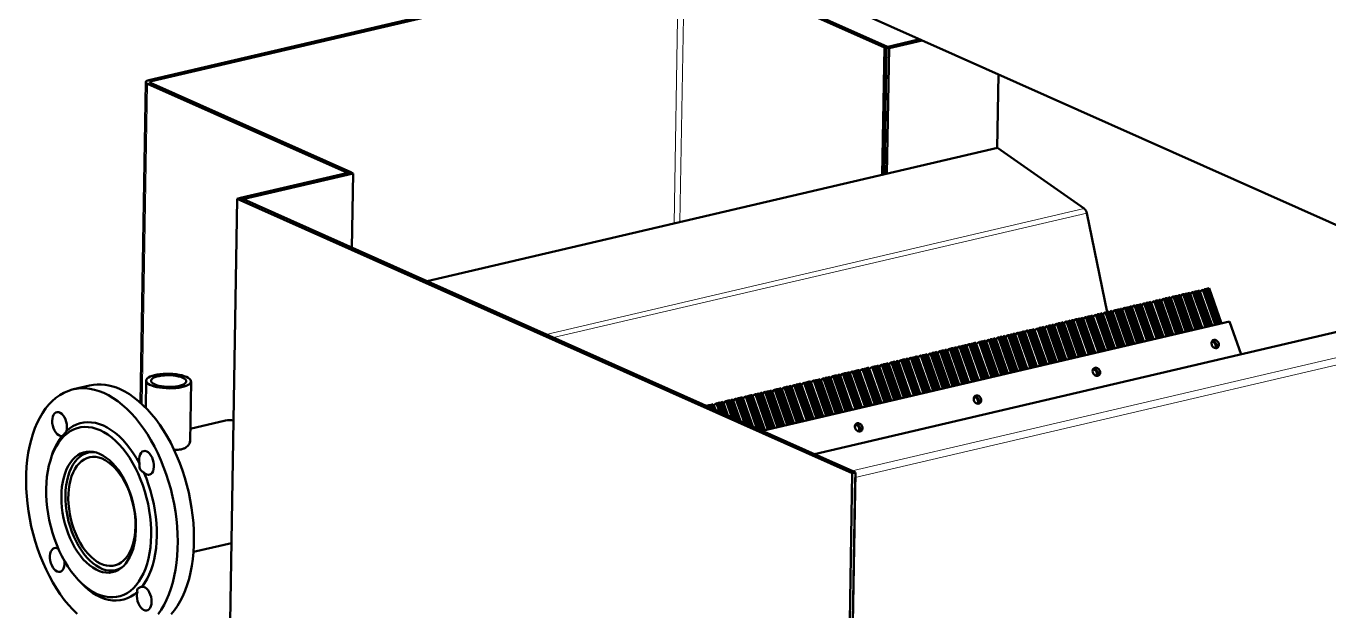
# Paper-space layout 'Лист2' of a CAD drawing. Header units: millimetres. Extents: x 0 to 420, y 0 to 297.
# Drawn here: x 240.7 to 336.7, y 199 to 242.2 of the extents above; entities that cross this region are included whole.
import ezdxf

# ---------------------------------------------------------------- set-up
doc = ezdxf.new("R2010")
doc.units = ezdxf.units.MM

psp = doc.layouts.new('Лист2')

# ---------------------------------------------------------------- linework, layer by layer
at = {"color": 7, "linetype": 'Continuous', "lineweight": 50}
for p, q in [((288.623, 247.272), (249.754, 238.182)), ((288.804, 247.191), (249.935, 238.101)), ((303.973, 240.579), (289.224, 247.166)), ((304.212, 240.635), (289.463, 247.222)), ((302.188, 243.147), (341.754, 225.477)), ((304.132, 240.617), (306.575, 241.188)), ((304.313, 240.536), (306.756, 241.107)), ((303.817, 231.182), (303.973, 240.579)), ((303.973, 240.579), (304.212, 240.635)), ((303.976, 231.219), (304.132, 240.617)), ((304.132, 240.617), (304.313, 240.536)), ((304.16, 231.262), (304.313, 240.536)), ((312.374, 238.598), (312.284, 233.162)), ((249.517, 238.03), (249.124, 214.375)), ((249.639, 237.908), (264.387, 231.322)), ((249.877, 237.964), (264.626, 231.378)), ((270.258, 223.334), (312.303, 233.167)), ((312.303, 233.167), (318.704, 228.69)), ((256.502, 229.478), (264.626, 231.378)), ((256.683, 229.397), (264.807, 231.297)), ((264.387, 231.322), (264.626, 231.378)), ((264.626, 231.378), (264.807, 231.297)), ((264.807, 231.297), (264.716, 225.809)), ((256.263, 229.422), (255.323, 172.741)), ((256.263, 229.422), (256.502, 229.478)), ((301.596, 209.176), (256.263, 229.422)), ((301.835, 209.232), (256.502, 229.478)), ((256.502, 229.478), (256.683, 229.397)), ((318.888, 228.368), (320.392, 221.046)), ((354.567, 223.62), (298.812, 210.581)), ((324.013, 221.906), (323.906, 221.841)), ((324.013, 221.906), (324.132, 221.934)), ((324.013, 221.906), (324.928, 219.311)), ((325.048, 219.339), (324.132, 221.934)), ((324.251, 221.962), (324.145, 221.897)), ((324.251, 221.962), (324.331, 221.981)), ((324.251, 221.962), (325.167, 219.367)), ((324.331, 221.981), (325.247, 219.385)), ((324.367, 221.912), (324.57, 222.036)), ((324.367, 221.912), (325.258, 219.388)), ((324.57, 222.036), (324.61, 222.046)), ((324.57, 222.036), (325.486, 219.441)), ((325.526, 219.45), (324.61, 222.046)), ((324.729, 222.074), (324.623, 222.008)), ((324.729, 222.074), (324.849, 222.102)), ((324.729, 222.074), (325.645, 219.478)), ((325.765, 219.506), (324.849, 222.102)), ((324.968, 222.13), (324.862, 222.064)), ((324.968, 222.13), (325.048, 222.148)), ((324.968, 222.13), (325.884, 219.534)), ((325.048, 222.148), (325.964, 219.553)), ((325.084, 222.079), (325.287, 222.204)), ((325.084, 222.079), (325.975, 219.555)), ((325.101, 221.999), (325.11, 222.005)), ((325.287, 222.204), (325.327, 222.213)), ((325.287, 222.204), (326.203, 219.609)), ((326.243, 219.618), (325.327, 222.213)), ((325.446, 222.241), (325.34, 222.176)), ((325.446, 222.241), (325.566, 222.269)), ((325.446, 222.241), (326.362, 219.646)), ((326.482, 219.674), (325.566, 222.269)), ((325.685, 222.297), (325.579, 222.232)), ((325.685, 222.297), (325.765, 222.316)), ((325.685, 222.297), (326.601, 219.702)), ((325.765, 222.316), (326.681, 219.72)), ((325.801, 222.247), (326.004, 222.372)), ((325.801, 222.247), (326.692, 219.723)), ((325.817, 222.167), (325.827, 222.173)), ((326.004, 222.372), (326.044, 222.381)), ((326.004, 222.372), (326.92, 219.776)), ((326.959, 219.786), (326.044, 222.381)), ((326.163, 222.409), (326.057, 222.344)), ((326.163, 222.409), (326.283, 222.437)), ((326.163, 222.409), (327.079, 219.814)), ((327.198, 219.842), (326.283, 222.437)), ((326.402, 222.465), (326.296, 222.4)), ((326.402, 222.465), (326.482, 222.484)), ((326.402, 222.465), (327.318, 219.869)), ((326.482, 222.484), (327.398, 219.888)), ((326.518, 222.415), (326.721, 222.539)), ((326.518, 222.415), (327.408, 219.891)), ((326.534, 222.334), (326.544, 222.34)), ((326.721, 222.539), (326.76, 222.549)), ((326.721, 222.539), (327.637, 219.944)), ((327.676, 219.953), (326.76, 222.549)), ((326.88, 222.577), (326.774, 222.511)), ((326.88, 222.577), (326.999, 222.605)), ((326.88, 222.577), (327.796, 219.981)), ((327.915, 220.009), (326.999, 222.605)), ((327.119, 222.633), (327.013, 222.567)), ((327.119, 222.633), (327.198, 222.651)), ((327.119, 222.633), (328.035, 220.037)), ((327.198, 222.651), (328.114, 220.056)), ((327.234, 222.582), (327.437, 222.707)), ((327.234, 222.582), (328.125, 220.058)), ((327.251, 222.502), (327.261, 222.508)), ((327.437, 222.707), (327.477, 222.716)), ((327.437, 222.707), (328.353, 220.112)), ((328.393, 220.121), (327.477, 222.716)), ((327.597, 222.744), (327.49, 222.679)), ((327.597, 222.744), (327.716, 222.772)), ((327.597, 222.744), (328.513, 220.149)), ((328.632, 220.177), (327.716, 222.772)), ((327.836, 222.8), (327.729, 222.735)), ((327.836, 222.8), (327.915, 222.819)), ((327.836, 222.8), (328.752, 220.205)), ((327.915, 222.819), (328.831, 220.223)), ((319.711, 220.9), (319.831, 220.928)), ((320.747, 218.333), (319.831, 220.928)), ((319.95, 220.956), (319.844, 220.891)), ((319.95, 220.956), (320.03, 220.975)), ((319.95, 220.956), (320.866, 218.361)), ((320.03, 220.975), (320.946, 218.379)), ((320.066, 220.906), (320.269, 221.031)), ((320.269, 221.031), (320.309, 221.04)), ((320.269, 221.031), (321.185, 218.435)), ((321.225, 218.444), (320.309, 221.04)), ((320.428, 221.068), (320.322, 221.003)), ((320.428, 221.068), (320.548, 221.096)), ((320.428, 221.068), (321.344, 218.472)), ((321.464, 218.5), (320.548, 221.096)), ((320.667, 221.124), (320.561, 221.058)), ((320.667, 221.124), (320.747, 221.142)), ((320.667, 221.124), (321.583, 218.528)), ((320.747, 221.142), (321.663, 218.547)), ((320.783, 221.074), (320.986, 221.198)), ((320.783, 221.074), (321.674, 218.549)), ((320.8, 220.993), (320.809, 220.999)), ((320.986, 221.198), (321.026, 221.208)), ((320.986, 221.198), (321.902, 218.603)), ((321.942, 218.612), (321.026, 221.208)), ((321.145, 221.235), (321.039, 221.17)), ((321.145, 221.235), (321.265, 221.263)), ((321.145, 221.235), (322.061, 218.64)), ((322.181, 218.668), (321.265, 221.263)), ((321.384, 221.291), (321.278, 221.226)), ((321.384, 221.291), (321.464, 221.31)), ((321.384, 221.291), (322.3, 218.696)), ((321.464, 221.31), (322.38, 218.715)), ((321.5, 221.241), (321.703, 221.366)), ((321.5, 221.241), (322.39, 218.717)), ((321.516, 221.161), (321.526, 221.167)), ((321.703, 221.366), (321.742, 221.375)), ((321.703, 221.366), (322.619, 218.77)), ((322.658, 218.78), (321.742, 221.375)), ((321.862, 221.403), (321.756, 221.338)), ((321.862, 221.403), (321.981, 221.431)), ((321.862, 221.403), (322.778, 218.808)), ((322.897, 218.836), (321.981, 221.431)), ((322.101, 221.459), (321.995, 221.394)), ((322.101, 221.459), (322.181, 221.478)), ((322.101, 221.459), (323.017, 218.864)), ((322.181, 221.478), (323.096, 218.882)), ((322.217, 221.409), (322.42, 221.534)), ((322.217, 221.409), (323.107, 218.885)), ((322.233, 221.328), (322.243, 221.334)), ((322.42, 221.534), (322.459, 221.543)), ((322.42, 221.534), (323.335, 218.938)), ((323.375, 218.947), (322.459, 221.543)), ((322.579, 221.571), (322.473, 221.506)), ((322.579, 221.571), (322.698, 221.599)), ((322.579, 221.571), (323.495, 218.975)), ((323.614, 219.003), (322.698, 221.599)), ((322.818, 221.627), (322.711, 221.561)), ((322.818, 221.627), (322.897, 221.645)), ((322.818, 221.627), (323.734, 219.031)), ((322.897, 221.645), (323.813, 219.05)), ((322.933, 221.577), (323.136, 221.701)), ((322.933, 221.577), (323.824, 219.052)), ((322.95, 221.496), (322.96, 221.502)), ((323.136, 221.701), (323.176, 221.71)), ((323.136, 221.701), (324.052, 219.106)), ((324.092, 219.115), (323.176, 221.71)), ((323.296, 221.738), (323.189, 221.673)), ((323.296, 221.738), (323.415, 221.766)), ((323.296, 221.738), (324.212, 219.143)), ((324.331, 219.171), (323.415, 221.766)), ((323.535, 221.794), (323.428, 221.729)), ((323.535, 221.794), (323.614, 221.813)), ((323.535, 221.794), (324.451, 219.199)), ((323.614, 221.813), (324.53, 219.218)), ((323.65, 221.744), (323.853, 221.869)), ((323.65, 221.744), (324.541, 219.22)), ((323.667, 221.664), (323.677, 221.67)), ((323.853, 221.869), (323.893, 221.878)), ((323.853, 221.869), (324.769, 219.273)), ((324.809, 219.283), (323.893, 221.878)), ((324.384, 221.831), (324.393, 221.837)), ((294.96, 212.302), (329.412, 220.359)), ((315.649, 219.95), (315.729, 219.969)), ((315.729, 219.969), (316.645, 217.373)), ((315.765, 219.9), (315.968, 220.025)), ((315.968, 220.025), (316.008, 220.034)), ((315.968, 220.025), (316.884, 217.429)), ((316.924, 217.439), (316.008, 220.034)), ((316.127, 220.062), (316.021, 219.997)), ((316.127, 220.062), (316.247, 220.09)), ((316.127, 220.062), (317.043, 217.467)), ((317.163, 217.495), (316.247, 220.09)), ((316.366, 220.118), (316.26, 220.053)), ((316.366, 220.118), (316.446, 220.136)), ((316.366, 220.118), (317.282, 217.522)), ((316.446, 220.136), (317.362, 217.541)), ((316.482, 220.068), (316.685, 220.192)), ((316.482, 220.068), (317.373, 217.544)), ((316.498, 219.987), (316.508, 219.993)), ((316.685, 220.192), (316.725, 220.202)), ((316.685, 220.192), (317.601, 217.597)), ((317.64, 217.606), (316.725, 220.202)), ((316.844, 220.23), (316.738, 220.164)), ((316.844, 220.23), (316.964, 220.258)), ((316.844, 220.23), (317.76, 217.634)), ((317.879, 217.662), (316.964, 220.258)), ((317.083, 220.285), (316.977, 220.22)), ((317.083, 220.285), (317.163, 220.304)), ((317.083, 220.285), (317.999, 217.69)), ((317.163, 220.304), (318.079, 217.709)), ((317.199, 220.235), (317.402, 220.36)), ((317.199, 220.235), (318.089, 217.711)), ((317.215, 220.155), (317.225, 220.161)), ((317.402, 220.36), (317.441, 220.369)), ((317.402, 220.36), (318.318, 217.765)), ((318.357, 217.774), (317.441, 220.369)), ((317.561, 220.397), (317.455, 220.332)), ((317.561, 220.397), (317.68, 220.425)), ((317.561, 220.397), (318.477, 217.802)), ((318.596, 217.83), (317.68, 220.425)), ((317.8, 220.453), (317.694, 220.388)), ((317.8, 220.453), (317.879, 220.472)), ((317.8, 220.453), (318.716, 217.858)), ((317.879, 220.472), (318.795, 217.876)), ((317.915, 220.403), (318.118, 220.528)), ((317.915, 220.403), (318.806, 217.879)), ((317.932, 220.322), (317.942, 220.328)), ((318.118, 220.528), (318.158, 220.537)), ((318.118, 220.528), (319.034, 217.932)), ((319.074, 217.942), (318.158, 220.537)), ((318.278, 220.565), (318.171, 220.5)), ((318.278, 220.565), (318.397, 220.593)), ((318.278, 220.565), (319.194, 217.97)), ((319.313, 217.997), (318.397, 220.593)), ((318.517, 220.621), (318.41, 220.556)), ((318.517, 220.621), (318.596, 220.639)), ((318.517, 220.621), (319.433, 218.025)), ((318.596, 220.639), (319.512, 218.044)), ((318.632, 220.571), (318.835, 220.695)), ((318.632, 220.571), (319.523, 218.047)), ((318.649, 220.49), (318.659, 220.496)), ((318.835, 220.695), (318.875, 220.705)), ((318.835, 220.695), (319.751, 218.1)), ((319.791, 218.109), (318.875, 220.705)), ((318.995, 220.733), (318.888, 220.667)), ((318.995, 220.733), (319.114, 220.76)), ((318.995, 220.733), (319.911, 218.137)), ((320.03, 218.165), (319.114, 220.76)), ((319.234, 220.788), (319.127, 220.723)), ((319.234, 220.788), (319.313, 220.807)), ((319.234, 220.788), (320.149, 218.193)), ((319.313, 220.807), (320.229, 218.212)), ((319.349, 220.738), (319.552, 220.863)), ((319.349, 220.738), (320.24, 218.214)), ((319.366, 220.658), (319.376, 220.664)), ((319.552, 220.863), (319.592, 220.872)), ((319.552, 220.863), (320.468, 218.268)), ((320.508, 218.277), (319.592, 220.872)), ((319.711, 220.9), (319.605, 220.835)), ((319.711, 220.9), (320.627, 218.305)), ((320.066, 220.906), (320.957, 218.382)), ((320.083, 220.825), (320.092, 220.831)), ((330.267, 217.937), (329.412, 220.359)), ((311.464, 218.894), (311.667, 219.019)), ((311.667, 219.019), (311.707, 219.028)), ((311.667, 219.019), (312.583, 216.423)), ((312.623, 216.433), (311.707, 219.028)), ((311.826, 219.056), (311.72, 218.991)), ((311.826, 219.056), (311.946, 219.084)), ((311.826, 219.056), (312.742, 216.461)), ((312.862, 216.489), (311.946, 219.084)), ((312.065, 219.112), (311.959, 219.047)), ((312.065, 219.112), (312.145, 219.131)), ((312.065, 219.112), (312.981, 216.517)), ((312.145, 219.131), (313.061, 216.535)), ((312.181, 219.062), (312.384, 219.186)), ((312.181, 219.062), (313.071, 216.538)), ((312.384, 219.186), (312.423, 219.196)), ((312.384, 219.186), (313.3, 216.591)), ((313.339, 216.6), (312.423, 219.196)), ((312.543, 219.224), (312.437, 219.158)), ((312.543, 219.224), (312.662, 219.252)), ((312.543, 219.224), (313.459, 216.628)), ((313.578, 216.656), (312.662, 219.252)), ((312.782, 219.28), (312.676, 219.214)), ((312.782, 219.28), (312.862, 219.298)), ((312.782, 219.28), (313.698, 216.684)), ((312.862, 219.298), (313.777, 216.703)), ((312.898, 219.23), (313.101, 219.354)), ((312.898, 219.23), (313.788, 216.705)), ((312.914, 219.149), (312.924, 219.155)), ((313.101, 219.354), (313.14, 219.363)), ((313.101, 219.354), (314.016, 216.759)), ((314.056, 216.768), (313.14, 219.363)), ((313.26, 219.391), (313.154, 219.326)), ((313.26, 219.391), (313.379, 219.419)), ((313.26, 219.391), (314.176, 216.796)), ((314.295, 216.824), (313.379, 219.419)), ((313.499, 219.447), (313.392, 219.382)), ((313.499, 219.447), (313.578, 219.466)), ((313.499, 219.447), (314.415, 216.852)), ((313.578, 219.466), (314.494, 216.87)), ((313.614, 219.397), (313.817, 219.522)), ((313.614, 219.397), (314.505, 216.873)), ((313.631, 219.317), (313.641, 219.323)), ((313.817, 219.522), (313.857, 219.531)), ((313.817, 219.522), (314.733, 216.926)), ((314.773, 216.936), (313.857, 219.531)), ((313.977, 219.559), (313.87, 219.494)), ((313.977, 219.559), (314.096, 219.587)), ((313.977, 219.559), (314.893, 216.964)), ((315.012, 216.992), (314.096, 219.587)), ((314.216, 219.615), (314.109, 219.55)), ((314.216, 219.615), (314.295, 219.634)), ((314.216, 219.615), (315.132, 217.02)), ((314.295, 219.634), (315.211, 217.038)), ((314.331, 219.565), (314.534, 219.689)), ((314.331, 219.565), (315.222, 217.041)), ((314.348, 219.484), (314.358, 219.49)), ((314.534, 219.689), (314.574, 219.699)), ((314.534, 219.689), (315.45, 217.094)), ((315.49, 217.103), (314.574, 219.699)), ((314.694, 219.727), (314.587, 219.661)), ((314.694, 219.727), (314.813, 219.755)), ((314.694, 219.727), (315.609, 217.131)), ((315.729, 217.159), (314.813, 219.755)), ((314.932, 219.783), (314.826, 219.717)), ((314.932, 219.783), (315.012, 219.801)), ((314.932, 219.783), (315.848, 217.187)), ((315.012, 219.801), (315.928, 217.206)), ((315.048, 219.732), (315.251, 219.857)), ((315.048, 219.732), (315.939, 217.208)), ((315.065, 219.652), (315.074, 219.658)), ((315.251, 219.857), (315.291, 219.866)), ((315.251, 219.857), (316.167, 217.262)), ((316.207, 217.271), (315.291, 219.866)), ((315.41, 219.894), (315.304, 219.829)), ((315.41, 219.894), (315.53, 219.922)), ((315.41, 219.894), (316.326, 217.299)), ((316.446, 217.327), (315.53, 219.922)), ((315.649, 219.95), (315.543, 219.885)), ((315.649, 219.95), (316.565, 217.355)), ((315.765, 219.9), (316.656, 217.376)), ((315.782, 219.82), (315.791, 219.825)), ((307.525, 218.05), (307.419, 217.985)), ((307.525, 218.05), (307.645, 218.078)), ((307.525, 218.05), (308.441, 215.455)), ((308.56, 215.483), (307.645, 218.078)), ((307.764, 218.106), (307.658, 218.041)), ((307.764, 218.106), (307.844, 218.125)), ((307.764, 218.106), (308.68, 215.511)), ((307.844, 218.125), (308.76, 215.529)), ((307.88, 218.056), (308.083, 218.181)), ((307.88, 218.056), (308.77, 215.532)), ((308.083, 218.181), (308.122, 218.19)), ((308.083, 218.181), (308.999, 215.585)), ((309.038, 215.595), (308.122, 218.19)), ((308.242, 218.218), (308.136, 218.153)), ((308.242, 218.218), (308.361, 218.246)), ((308.242, 218.218), (309.158, 215.622)), ((309.277, 215.65), (308.361, 218.246)), ((308.481, 218.274), (308.375, 218.208)), ((308.481, 218.274), (308.56, 218.292)), ((308.481, 218.274), (309.397, 215.678)), ((308.56, 218.292), (309.476, 215.697)), ((308.596, 218.224), (308.799, 218.348)), ((308.596, 218.224), (309.487, 215.699)), ((308.613, 218.143), (308.623, 218.149)), ((308.799, 218.348), (308.839, 218.358)), ((308.799, 218.348), (309.715, 215.753)), ((309.755, 215.762), (308.839, 218.358)), ((308.959, 218.385), (308.852, 218.32)), ((308.959, 218.385), (309.078, 218.413)), ((308.959, 218.385), (309.875, 215.79)), ((309.994, 215.818), (309.078, 218.413)), ((309.198, 218.441), (309.091, 218.376)), ((309.198, 218.441), (309.277, 218.46)), ((309.198, 218.441), (310.114, 215.846)), ((309.277, 218.46), (310.193, 215.865)), ((309.313, 218.391), (309.516, 218.516)), ((309.313, 218.391), (310.204, 215.867)), ((309.33, 218.311), (309.34, 218.317)), ((309.516, 218.516), (309.556, 218.525)), ((309.516, 218.516), (310.432, 215.92)), ((310.472, 215.93), (309.556, 218.525)), ((309.676, 218.553), (309.569, 218.488)), ((309.676, 218.553), (309.795, 218.581)), ((309.676, 218.553), (310.592, 215.958)), ((310.711, 215.986), (309.795, 218.581)), ((309.915, 218.609), (309.808, 218.544)), ((309.915, 218.609), (309.994, 218.628)), ((309.915, 218.609), (310.83, 216.014)), ((309.994, 218.628), (310.91, 216.032)), ((310.03, 218.559), (310.233, 218.684)), ((310.03, 218.559), (310.921, 216.035)), ((310.047, 218.478), (310.057, 218.484)), ((310.233, 218.684), (310.273, 218.693)), ((310.233, 218.684), (311.149, 216.088)), ((311.189, 216.097), (310.273, 218.693)), ((310.392, 218.721), (310.286, 218.656)), ((310.392, 218.721), (310.512, 218.749)), ((310.392, 218.721), (311.308, 216.125)), ((311.428, 216.153), (310.512, 218.749)), ((310.631, 218.777), (310.525, 218.711)), ((310.631, 218.777), (310.711, 218.795)), ((310.631, 218.777), (311.547, 216.181)), ((310.711, 218.795), (311.627, 216.2)), ((310.747, 218.727), (310.95, 218.851)), ((310.747, 218.727), (311.638, 216.202)), ((310.764, 218.646), (310.773, 218.652)), ((310.95, 218.851), (310.99, 218.86)), ((310.95, 218.851), (311.866, 216.256)), ((311.906, 216.265), (310.99, 218.86)), ((311.109, 218.888), (311.003, 218.823)), ((311.109, 218.888), (311.229, 218.916)), ((311.109, 218.888), (312.025, 216.293)), ((312.145, 216.321), (311.229, 218.916)), ((311.348, 218.944), (311.242, 218.879)), ((311.348, 218.944), (311.428, 218.963)), ((311.348, 218.944), (312.264, 216.349)), ((311.428, 218.963), (312.344, 216.368)), ((311.464, 218.894), (312.355, 216.37)), ((311.481, 218.814), (311.49, 218.82)), ((312.197, 218.981), (312.207, 218.987)), ((303.463, 217.1), (303.357, 217.035)), ((303.463, 217.1), (303.543, 217.119)), ((303.463, 217.1), (304.379, 214.505)), ((303.543, 217.119), (304.458, 214.523)), ((303.579, 217.05), (303.782, 217.175)), ((303.782, 217.175), (303.821, 217.184)), ((303.782, 217.175), (304.697, 214.579)), ((304.737, 214.589), (303.821, 217.184)), ((303.941, 217.212), (303.835, 217.147)), ((303.941, 217.212), (304.06, 217.24)), ((303.941, 217.212), (304.857, 214.617)), ((304.976, 214.645), (304.06, 217.24)), ((304.18, 217.268), (304.073, 217.203)), ((304.18, 217.268), (304.259, 217.286)), ((304.18, 217.268), (305.096, 214.672)), ((304.259, 217.286), (305.175, 214.691)), ((304.295, 217.218), (304.498, 217.342)), ((304.295, 217.218), (305.186, 214.694)), ((304.312, 217.137), (304.322, 217.143)), ((304.498, 217.342), (304.538, 217.352)), ((304.498, 217.342), (305.414, 214.747)), ((305.454, 214.756), (304.538, 217.352)), ((304.658, 217.38), (304.551, 217.314)), ((304.658, 217.38), (304.777, 217.408)), ((304.658, 217.38), (305.574, 214.784)), ((305.693, 214.812), (304.777, 217.408)), ((304.897, 217.435), (304.79, 217.37)), ((304.897, 217.435), (304.976, 217.454)), ((304.897, 217.435), (305.813, 214.84)), ((304.976, 217.454), (305.892, 214.859)), ((305.012, 217.385), (305.215, 217.51)), ((305.012, 217.385), (305.903, 214.861)), ((305.029, 217.305), (305.039, 217.311)), ((305.215, 217.51), (305.255, 217.519)), ((305.215, 217.51), (306.131, 214.915)), ((306.171, 214.924), (305.255, 217.519)), ((305.375, 217.547), (305.268, 217.482)), ((305.375, 217.547), (305.494, 217.575)), ((305.375, 217.547), (306.29, 214.952)), ((306.41, 214.98), (305.494, 217.575)), ((305.613, 217.603), (305.507, 217.538)), ((305.613, 217.603), (305.693, 217.622)), ((305.613, 217.603), (306.529, 215.008)), ((305.693, 217.622), (306.609, 215.026)), ((305.729, 217.553), (305.932, 217.678)), ((305.729, 217.553), (306.62, 215.029)), ((305.746, 217.472), (305.755, 217.478)), ((305.932, 217.678), (305.972, 217.687)), ((305.932, 217.678), (306.848, 215.082)), ((306.888, 215.092), (305.972, 217.687)), ((306.091, 217.715), (305.985, 217.65)), ((306.091, 217.715), (306.211, 217.743)), ((306.091, 217.715), (307.007, 215.12)), ((307.127, 215.147), (306.211, 217.743)), ((306.33, 217.771), (306.224, 217.706)), ((306.33, 217.771), (306.41, 217.789)), ((306.33, 217.771), (307.246, 215.175)), ((306.41, 217.789), (307.326, 215.194)), ((306.446, 217.721), (306.649, 217.845)), ((306.446, 217.721), (307.337, 215.197)), ((306.463, 217.64), (306.472, 217.646)), ((306.649, 217.845), (306.689, 217.855)), ((306.649, 217.845), (307.565, 215.25)), ((307.605, 215.259), (306.689, 217.855)), ((306.808, 217.883), (306.702, 217.817)), ((306.808, 217.883), (306.928, 217.91)), ((306.808, 217.883), (307.724, 215.287)), ((307.844, 215.315), (306.928, 217.91)), ((307.047, 217.938), (306.941, 217.873)), ((307.047, 217.938), (307.127, 217.957)), ((307.047, 217.938), (307.963, 215.343)), ((307.127, 217.957), (308.043, 215.362)), ((307.163, 217.888), (307.366, 218.013)), ((307.163, 217.888), (308.054, 215.364)), ((307.179, 217.808), (307.189, 217.814)), ((307.366, 218.013), (307.406, 218.022)), ((307.366, 218.013), (308.282, 215.418)), ((308.321, 215.427), (307.406, 218.022)), ((307.896, 217.975), (307.906, 217.981)), ((299.277, 216.044), (299.48, 216.169)), ((299.48, 216.169), (299.52, 216.178)), ((299.48, 216.169), (300.396, 213.573)), ((300.436, 213.583), (299.52, 216.178)), ((299.64, 216.206), (299.533, 216.141)), ((299.64, 216.206), (299.759, 216.234)), ((299.64, 216.206), (300.556, 213.611)), ((300.675, 213.639), (299.759, 216.234)), ((299.879, 216.262), (299.772, 216.197)), ((299.879, 216.262), (299.958, 216.281)), ((299.879, 216.262), (300.795, 213.667)), ((299.958, 216.281), (300.874, 213.685)), ((299.994, 216.212), (300.197, 216.336)), ((299.994, 216.212), (300.885, 213.688)), ((300.011, 216.131), (300.021, 216.137)), ((300.197, 216.336), (300.237, 216.346)), ((300.197, 216.336), (301.113, 213.741)), ((301.153, 213.75), (300.237, 216.346)), ((300.357, 216.374), (300.25, 216.308)), ((300.357, 216.374), (300.476, 216.402)), ((300.357, 216.374), (301.273, 213.778)), ((301.392, 213.806), (300.476, 216.402)), ((300.596, 216.43), (300.489, 216.364)), ((300.596, 216.43), (300.675, 216.448)), ((300.596, 216.43), (301.511, 213.834)), ((300.675, 216.448), (301.591, 213.853)), ((300.711, 216.38), (300.914, 216.504)), ((300.711, 216.38), (301.602, 213.855)), ((300.728, 216.299), (300.738, 216.305)), ((300.914, 216.504), (300.954, 216.513)), ((300.914, 216.504), (301.83, 213.909)), ((301.87, 213.918), (300.954, 216.513)), ((301.073, 216.541), (300.967, 216.476)), ((301.073, 216.541), (301.193, 216.569)), ((301.073, 216.541), (301.989, 213.946)), ((302.109, 213.974), (301.193, 216.569)), ((301.312, 216.597), (301.206, 216.532)), ((301.312, 216.597), (301.392, 216.616)), ((301.312, 216.597), (302.228, 214.002)), ((301.392, 216.616), (302.308, 214.021)), ((301.428, 216.547), (301.631, 216.672)), ((301.428, 216.547), (302.319, 214.023)), ((301.445, 216.467), (301.454, 216.473)), ((301.631, 216.672), (301.671, 216.681)), ((301.631, 216.672), (302.547, 214.076)), ((302.587, 214.086), (301.671, 216.681)), ((301.79, 216.709), (301.684, 216.644)), ((301.79, 216.709), (301.91, 216.737)), ((301.79, 216.709), (302.706, 214.114)), ((302.826, 214.142), (301.91, 216.737)), ((302.029, 216.765), (301.923, 216.7)), ((302.029, 216.765), (302.109, 216.784)), ((302.029, 216.765), (302.945, 214.17)), ((302.109, 216.784), (303.025, 214.188)), ((302.145, 216.715), (302.348, 216.839)), ((302.145, 216.715), (303.036, 214.191)), ((302.162, 216.634), (302.171, 216.64)), ((302.348, 216.839), (302.388, 216.849)), ((302.348, 216.839), (303.264, 214.244)), ((303.304, 214.253), (302.388, 216.849)), ((302.507, 216.877), (302.401, 216.811)), ((302.507, 216.877), (302.627, 216.905)), ((302.507, 216.877), (303.423, 214.281)), ((303.543, 214.309), (302.627, 216.905)), ((302.746, 216.933), (302.64, 216.867)), ((302.746, 216.933), (302.826, 216.951)), ((302.746, 216.933), (303.662, 214.337)), ((302.826, 216.951), (303.742, 214.356)), ((302.862, 216.882), (303.065, 217.007)), ((302.862, 216.882), (303.752, 214.358)), ((302.878, 216.802), (302.888, 216.808)), ((303.065, 217.007), (303.104, 217.016)), ((303.065, 217.007), (303.981, 214.412)), ((304.02, 214.421), (303.104, 217.016)), ((303.224, 217.044), (303.118, 216.979)), ((303.224, 217.044), (303.343, 217.072)), ((303.224, 217.044), (304.14, 214.449)), ((304.259, 214.477), (303.343, 217.072)), ((303.579, 217.05), (304.469, 214.526)), ((303.595, 216.97), (303.605, 216.975)), ((245.373, 215.638), (244.179, 215.358)), ((249.555, 215.999), (249.522, 213.995)), ((252.781, 211.516), (252.855, 215.944)), ((294.976, 215.038), (295.179, 215.163)), ((295.179, 215.163), (295.219, 215.172)), ((295.179, 215.163), (296.095, 212.568)), ((296.135, 212.577), (295.219, 215.172)), ((295.339, 215.2), (295.232, 215.135)), ((295.339, 215.2), (295.458, 215.228)), ((295.339, 215.2), (296.255, 212.605)), ((296.374, 212.633), (295.458, 215.228)), ((295.578, 215.256), (295.471, 215.191)), ((295.578, 215.256), (295.657, 215.275)), ((295.578, 215.256), (296.494, 212.661)), ((295.657, 215.275), (296.573, 212.679)), ((295.693, 215.206), (295.896, 215.331)), ((295.693, 215.206), (296.584, 212.682)), ((295.896, 215.331), (295.936, 215.34)), ((295.896, 215.331), (296.812, 212.735)), ((296.852, 212.745), (295.936, 215.34)), ((296.056, 215.368), (295.949, 215.303)), ((296.056, 215.368), (296.175, 215.396)), ((296.056, 215.368), (296.971, 212.772)), ((297.091, 212.8), (296.175, 215.396)), ((296.294, 215.424), (296.188, 215.358)), ((296.294, 215.424), (296.374, 215.442)), ((296.294, 215.424), (297.21, 212.828)), ((296.374, 215.442), (297.29, 212.847)), ((296.41, 215.374), (296.613, 215.498)), ((296.41, 215.374), (297.301, 212.85)), ((296.427, 215.293), (296.436, 215.299)), ((296.613, 215.498), (296.653, 215.508)), ((296.613, 215.498), (297.529, 212.903)), ((297.569, 212.912), (296.653, 215.508)), ((296.772, 215.536), (296.666, 215.47)), ((296.772, 215.536), (296.892, 215.563)), ((296.772, 215.536), (297.688, 212.94)), ((297.808, 212.968), (296.892, 215.563)), ((297.011, 215.591), (296.905, 215.526)), ((297.011, 215.591), (297.091, 215.61)), ((297.011, 215.591), (297.927, 212.996)), ((297.091, 215.61), (298.007, 213.015)), ((297.127, 215.541), (297.33, 215.666)), ((297.127, 215.541), (298.018, 213.017)), ((297.144, 215.461), (297.153, 215.467)), ((297.33, 215.666), (297.37, 215.675)), ((297.33, 215.666), (298.246, 213.071)), ((298.286, 213.08), (297.37, 215.675)), ((297.489, 215.703), (297.383, 215.638)), ((297.489, 215.703), (297.609, 215.731)), ((297.489, 215.703), (298.405, 213.108)), ((298.525, 213.136), (297.609, 215.731)), ((297.728, 215.759), (297.622, 215.694)), ((297.728, 215.759), (297.808, 215.778)), ((297.728, 215.759), (298.644, 213.164)), ((297.808, 215.778), (298.724, 213.182)), ((297.844, 215.709), (298.047, 215.834)), ((297.844, 215.709), (298.735, 213.185)), ((297.86, 215.628), (297.87, 215.634)), ((298.047, 215.834), (298.087, 215.843)), ((298.047, 215.834), (298.963, 213.238)), ((299.002, 213.247), (298.087, 215.843)), ((298.206, 215.871), (298.1, 215.806)), ((298.206, 215.871), (298.326, 215.899)), ((298.206, 215.871), (299.122, 213.275)), ((299.241, 213.303), (298.326, 215.899)), ((298.445, 215.927), (298.339, 215.861)), ((298.445, 215.927), (298.525, 215.945)), ((298.445, 215.927), (299.361, 213.331)), ((298.525, 215.945), (299.441, 213.35)), ((298.561, 215.877), (298.764, 216.001)), ((298.561, 215.877), (299.451, 213.352)), ((298.577, 215.796), (298.587, 215.802)), ((298.764, 216.001), (298.803, 216.011)), ((298.764, 216.001), (299.68, 213.406)), ((299.719, 213.415), (298.803, 216.011)), ((298.923, 216.038), (298.817, 215.973)), ((298.923, 216.038), (299.042, 216.066)), ((298.923, 216.038), (299.839, 213.443)), ((299.958, 213.471), (299.042, 216.066)), ((299.162, 216.094), (299.056, 216.029)), ((299.162, 216.094), (299.241, 216.113)), ((299.162, 216.094), (300.078, 213.499)), ((299.241, 216.113), (300.157, 213.518)), ((299.277, 216.044), (300.168, 213.52)), ((299.294, 215.964), (299.304, 215.97)), ((291.038, 214.194), (291.157, 214.222)), ((291.25, 213.959), (291.157, 214.222)), ((291.277, 214.25), (291.17, 214.185)), ((291.277, 214.25), (291.356, 214.269)), ((291.277, 214.25), (291.404, 213.89)), ((291.356, 214.269), (291.506, 213.844)), ((291.392, 214.2), (291.595, 214.325)), ((291.595, 214.325), (291.635, 214.334)), ((291.595, 214.325), (291.813, 213.707)), ((291.864, 213.684), (291.635, 214.334)), ((291.754, 214.362), (291.648, 214.297)), ((291.754, 214.362), (291.874, 214.39)), ((291.754, 214.362), (292.018, 213.616)), ((292.171, 213.547), (291.874, 214.39)), ((291.993, 214.418), (291.887, 214.353)), ((291.993, 214.418), (292.073, 214.436)), ((291.993, 214.418), (292.325, 213.479)), ((292.073, 214.436), (292.427, 213.433)), ((292.109, 214.368), (292.312, 214.492)), ((292.109, 214.368), (292.441, 213.427)), ((292.126, 214.287), (292.135, 214.293)), ((292.312, 214.492), (292.352, 214.502)), ((292.312, 214.492), (292.734, 213.296)), ((292.785, 213.273), (292.352, 214.502)), ((292.471, 214.53), (292.365, 214.464)), ((292.471, 214.53), (292.591, 214.558)), ((292.471, 214.53), (292.939, 213.204)), ((293.092, 213.136), (292.591, 214.558)), ((292.71, 214.586), (292.604, 214.52)), ((292.71, 214.586), (292.79, 214.604)), ((292.71, 214.586), (293.246, 213.067)), ((292.79, 214.604), (293.348, 213.022)), ((292.826, 214.535), (293.029, 214.66)), ((292.826, 214.535), (293.362, 213.015)), ((292.843, 214.455), (292.852, 214.461)), ((293.029, 214.66), (293.069, 214.669)), ((293.029, 214.66), (293.655, 212.884)), ((293.707, 212.862), (293.069, 214.669)), ((293.188, 214.697), (293.082, 214.632)), ((293.188, 214.697), (293.308, 214.725)), ((293.188, 214.697), (293.86, 212.793)), ((294.014, 212.724), (293.308, 214.725)), ((293.427, 214.753), (293.321, 214.688)), ((293.427, 214.753), (293.507, 214.772)), ((293.427, 214.753), (294.167, 212.656)), ((293.507, 214.772), (294.27, 212.61)), ((293.543, 214.703), (293.746, 214.828)), ((293.543, 214.703), (294.284, 212.604)), ((293.559, 214.623), (293.569, 214.628)), ((293.746, 214.828), (293.786, 214.837)), ((293.746, 214.828), (294.577, 212.473)), ((294.628, 212.45), (293.786, 214.837)), ((293.905, 214.865), (293.799, 214.8)), ((293.905, 214.865), (294.024, 214.893)), ((293.905, 214.865), (294.781, 212.382)), ((294.935, 212.313), (294.024, 214.893)), ((294.144, 214.921), (294.038, 214.856)), ((294.144, 214.921), (294.224, 214.939)), ((294.144, 214.921), (295.06, 212.325)), ((294.224, 214.939), (295.139, 212.344)), ((294.26, 214.871), (294.463, 214.995)), ((294.26, 214.871), (295.15, 212.347)), ((294.276, 214.79), (294.286, 214.796)), ((294.463, 214.995), (294.502, 215.005)), ((294.463, 214.995), (295.378, 212.4)), ((295.418, 212.409), (294.502, 215.005)), ((294.622, 215.033), (294.516, 214.967)), ((294.622, 215.033), (294.741, 215.061)), ((294.622, 215.033), (295.538, 212.437)), ((295.657, 212.465), (294.741, 215.061)), ((294.861, 215.088), (294.754, 215.023)), ((294.861, 215.088), (294.94, 215.107)), ((294.861, 215.088), (295.777, 212.493)), ((294.94, 215.107), (295.856, 212.512)), ((294.976, 215.038), (295.867, 212.514)), ((294.993, 214.958), (295.003, 214.964)), ((295.71, 215.125), (295.72, 215.131)), ((290.848, 214.138), (290.878, 214.157)), ((290.878, 214.157), (290.918, 214.166)), ((290.878, 214.157), (290.892, 214.119)), ((290.943, 214.096), (290.918, 214.166)), ((291.038, 214.194), (290.931, 214.129)), ((291.038, 214.194), (291.097, 214.027)), ((291.392, 214.2), (291.52, 213.838)), ((291.409, 214.12), (291.419, 214.125)), ((255.387, 213.05), (252.797, 212.444)), ((242.561, 210.373), (242.489, 210.137)), ((245.564, 210.753), (245.272, 210.685)), ((298.812, 210.581), (301.593, 209.34)), ((300.984, 172.316), (301.596, 209.176)), ((301.223, 172.372), (301.835, 209.232)), ((301.506, 189.393), (301.828, 208.854)), ((301.596, 209.176), (301.835, 209.232)), ((253.035, 203.36), (255.841, 204.016)), ((247.298, 202.018), (247.591, 202.087)), ((244.561, 201.275), (244.731, 201.096))]:
    psp.add_line(p, q, dxfattribs=at)
at = {"color": 8, "linetype": 'Continuous', "lineweight": 18}
for p, q in [((288.479, 227.595), (288.804, 247.191)), ((288.901, 227.694), (289.224, 247.166)), ((249.246, 214.264), (249.639, 237.908)), ((249.877, 237.964), (249.639, 237.908)), ((249.754, 238.182), (249.935, 238.101)), ((249.932, 237.94), (249.935, 238.101)), ((279.037, 219.413), (318.704, 228.69)), ((279.574, 219.173), (318.888, 228.368)), ((357.348, 222.379), (301.593, 209.34)), ((357.583, 221.893), (301.828, 208.854))]:
    psp.add_line(p, q, dxfattribs=at)
at = {"color": 7, "linetype": 'Continuous', "lineweight": 50, "flags": 128}
for points in [[(249.754, 238.182), (249.667, 238.157), (249.598, 238.127), (249.549, 238.093), (249.522, 238.056), (249.518, 238.017), (249.536, 237.979), (249.577, 237.942), (249.639, 237.908)], [(249.935, 238.101), (249.892, 238.089), (249.857, 238.074), (249.833, 238.056), (249.819, 238.038), (249.817, 238.019), (249.826, 237.999), (249.847, 237.981), (249.877, 237.964)], [(328.08, 218.742), (328.101, 218.64), (328.149, 218.545), (328.221, 218.467), (328.307, 218.414), (328.399, 218.392), (328.487, 218.404), (328.561, 218.448), (328.613, 218.519), (328.638, 218.61), (328.632, 218.711), (328.597, 218.81), (328.536, 218.898), (328.456, 218.965), (328.366, 219.003), (328.274, 219.008), (328.192, 218.98), (328.128, 218.921), (328.089, 218.839), (328.08, 218.742)], [(252.65, 216.21), (252.519, 216.279), (252.36, 216.34), (252.176, 216.394), (251.972, 216.439), (251.751, 216.473), (251.518, 216.497), (251.279, 216.51), (251.038, 216.512), (250.801, 216.501), (250.573, 216.48), (250.357, 216.448), (250.16, 216.405), (249.986, 216.353), (249.837, 216.294), (249.717, 216.227), (249.629, 216.155), (249.575, 216.079), (249.555, 216), (249.571, 215.921), (249.621, 215.843), (249.705, 215.768), (249.821, 215.697), (249.967, 215.632), (250.139, 215.574), (250.334, 215.525), (250.547, 215.485), (250.774, 215.456), (251.011, 215.437), (251.251, 215.43), (251.491, 215.435), (251.725, 215.45), (251.947, 215.477), (252.154, 215.515), (252.34, 215.562), (252.502, 215.618), (252.637, 215.682), (252.741, 215.751), (252.812, 215.825), (252.849, 215.903), (252.851, 215.982), (252.818, 216.06), (252.751, 216.137), (252.65, 216.21)], [(252.356, 216.152), (252.24, 216.213), (252.097, 216.268), (251.929, 216.314), (251.742, 216.351), (251.539, 216.378), (251.328, 216.393), (251.114, 216.397), (250.901, 216.39), (250.697, 216.371), (250.507, 216.341), (250.336, 216.301), (250.189, 216.252), (250.069, 216.195), (249.981, 216.133), (249.926, 216.065), (249.905, 215.996), (249.92, 215.925), (249.971, 215.856), (250.054, 215.79), (250.17, 215.729), (250.313, 215.675), (250.481, 215.628), (250.668, 215.591), (250.871, 215.565), (251.082, 215.549), (251.296, 215.545), (251.509, 215.553), (251.713, 215.572), (251.903, 215.602), (252.074, 215.642), (252.221, 215.691), (252.341, 215.747), (252.429, 215.81), (252.484, 215.877), (252.505, 215.947), (252.49, 216.017), (252.439, 216.086), (252.356, 216.152)], [(319.318, 216.693), (319.339, 216.591), (319.388, 216.496), (319.459, 216.418), (319.546, 216.365), (319.638, 216.343), (319.726, 216.355), (319.8, 216.399), (319.852, 216.47), (319.876, 216.561), (319.871, 216.662), (319.836, 216.761), (319.775, 216.849), (319.695, 216.916), (319.604, 216.953), (319.513, 216.959), (319.431, 216.931), (319.367, 216.872), (319.328, 216.79), (319.318, 216.693)], [(244.452, 198.781), (244.13, 199.105), (243.817, 199.457), (243.512, 199.834), (243.218, 200.236), (242.936, 200.662), (242.667, 201.109), (242.411, 201.576), (242.17, 202.061), (241.945, 202.562), (241.736, 203.078), (241.544, 203.606), (241.371, 204.145), (241.215, 204.692), (241.08, 205.245), (240.964, 205.802), (240.868, 206.362), (240.792, 206.921), (240.738, 207.479), (240.704, 208.032), (240.692, 208.578), (240.701, 209.116), (240.731, 209.644), (240.782, 210.159), (240.854, 210.66), (240.947, 211.144), (241.06, 211.611), (241.193, 212.057), (241.345, 212.482), (241.515, 212.883), (241.704, 213.26), (241.911, 213.61), (242.133, 213.933), (242.372, 214.227), (242.625, 214.491), (242.893, 214.725), (243.173, 214.926), (243.465, 215.095), (243.768, 215.231), (244.08, 215.334), (244.4, 215.402), (244.728, 215.436), (245.062, 215.435), (245.4, 215.4), (245.742, 215.33), (246.085, 215.227)], [(246.085, 215.227), (246.43, 215.09), (246.774, 214.919), (247.116, 214.717), (247.455, 214.482), (247.789, 214.217), (248.118, 213.922), (248.44, 213.598), (248.754, 213.246), (249.058, 212.869), (249.352, 212.466), (249.634, 212.041), (249.903, 211.594), (250.159, 211.127), (250.4, 210.642), (250.625, 210.141), (250.834, 209.625), (251.026, 209.097), (251.2, 208.558), (251.355, 208.011), (251.49, 207.458), (251.606, 206.901), (251.702, 206.341), (251.778, 205.782), (251.832, 205.224), (251.866, 204.671), (251.878, 204.125), (251.869, 203.587), (251.839, 203.059), (251.788, 202.544), (251.716, 202.043), (251.623, 201.558), (251.51, 201.092), (251.377, 200.646), (251.225, 200.221), (251.055, 199.82), (250.866, 199.443), (250.659, 199.093), (250.437, 198.77)], [(247.625, 215.369), (247.969, 215.199), (248.311, 214.996), (248.65, 214.762), (248.984, 214.496), (249.313, 214.201), (249.635, 213.877), (249.948, 213.526), (250.253, 213.148), (250.546, 212.746), (250.828, 212.32), (251.098, 211.873), (251.354, 211.406), (251.595, 210.921), (251.82, 210.42), (252.029, 209.904), (252.221, 209.376), (252.394, 208.838), (252.549, 208.291), (252.685, 207.737), (252.801, 207.18), (252.897, 206.621), (252.972, 206.061), (253.027, 205.504), (253.06, 204.951), (253.073, 204.404), (253.064, 203.866), (253.034, 203.338), (252.982, 202.823), (252.91, 202.322), (252.818, 201.838), (252.705, 201.372), (252.572, 200.925), (252.42, 200.501), (252.249, 200.099), (252.06, 199.723), (251.854, 199.372), (251.631, 199.049), (251.393, 198.755)], [(310.557, 214.644), (310.578, 214.542), (310.626, 214.447), (310.698, 214.369), (310.784, 214.316), (310.877, 214.294), (310.964, 214.306), (311.038, 214.35), (311.09, 214.421), (311.115, 214.512), (311.109, 214.613), (311.074, 214.712), (311.013, 214.8), (310.933, 214.867), (310.843, 214.904), (310.751, 214.91), (310.669, 214.882), (310.605, 214.823), (310.567, 214.741), (310.557, 214.644)], [(242.619, 213.036), (242.633, 213.204), (242.669, 213.354), (242.726, 213.481), (242.801, 213.58), (242.891, 213.645), (242.993, 213.675), (243.102, 213.669), (243.213, 213.625), (243.322, 213.547), (243.424, 213.437), (243.516, 213.301), (243.593, 213.143), (243.651, 212.971), (243.69, 212.791), (243.706, 212.611), (243.7, 212.439), (243.671, 212.282)], [(242.196, 208.47), (242.178, 208.023), (242.181, 207.567), (242.206, 207.103), (242.252, 206.635), (242.32, 206.164), (242.408, 205.695), (242.517, 205.229), (242.646, 204.769), (242.793, 204.317), (242.959, 203.877), (243.142, 203.45), (243.341, 203.039), (243.556, 202.646), (243.784, 202.273), (244.025, 201.923), (244.277, 201.598), (244.539, 201.299), (244.81, 201.027), (245.088, 200.786), (245.37, 200.575), (245.657, 200.396), (245.946, 200.25), (246.235, 200.137), (246.523, 200.06), (246.809, 200.017), (247.09, 200.009), (247.366, 200.036), (247.634, 200.099), (247.893, 200.196), (248.142, 200.327), (248.38, 200.491), (248.604, 200.688), (248.814, 200.917), (249.008, 201.175), (249.186, 201.462), (249.346, 201.776), (249.488, 202.116), (249.61, 202.478), (249.713, 202.863), (249.795, 203.266), (249.856, 203.686), (249.896, 204.121), (249.914, 204.568), (249.911, 205.025), (249.886, 205.488), (249.84, 205.957), (249.772, 206.427), (249.684, 206.896), (249.575, 207.362), (249.446, 207.822), (249.299, 208.274), (249.133, 208.714), (248.95, 209.141), (248.751, 209.552), (248.536, 209.945), (248.308, 210.318), (248.067, 210.668), (247.815, 210.993), (247.553, 211.292), (247.282, 211.564), (247.005, 211.806), (246.722, 212.017), (246.435, 212.196), (246.146, 212.342), (245.857, 212.454), (245.569, 212.532), (245.283, 212.574), (245.002, 212.582), (244.726, 212.555), (244.458, 212.492), (244.199, 212.395), (243.95, 212.264), (243.713, 212.1), (243.488, 211.903), (243.279, 211.674), (243.084, 211.416), (242.906, 211.129), (242.746, 210.815), (242.604, 210.475), (242.482, 210.113), (242.379, 209.729), (242.297, 209.325), (242.236, 208.905), (242.196, 208.47)], [(243.33, 211.91), (243.217, 211.919), (243.102, 211.967), (242.989, 212.052), (242.884, 212.17), (242.792, 212.316), (242.717, 212.483), (242.661, 212.665), (242.628, 212.852), (242.619, 213.036)], [(249.056, 209.877), (248.834, 210.272), (248.598, 210.646), (248.35, 210.997), (248.092, 211.323), (247.823, 211.624), (247.547, 211.896), (247.264, 212.139), (246.976, 212.352), (246.684, 212.533), (246.39, 212.681), (246.095, 212.796), (245.802, 212.876), (245.511, 212.922), (245.224, 212.934), (244.943, 212.91), (244.669, 212.852), (244.403, 212.76), (244.147, 212.633), (243.903, 212.474), (243.671, 212.282)], [(301.796, 212.595), (301.816, 212.493), (301.865, 212.398), (301.936, 212.32), (302.023, 212.267), (302.115, 212.245), (302.203, 212.257), (302.277, 212.301), (302.329, 212.372), (302.354, 212.463), (302.348, 212.564), (302.313, 212.663), (302.252, 212.751), (302.172, 212.818), (302.081, 212.855), (301.99, 212.861), (301.908, 212.833), (301.844, 212.774), (301.805, 212.692), (301.796, 212.595)], [(245.874, 210.686), (246.117, 210.594), (246.36, 210.469), (246.6, 210.31), (246.836, 210.121), (247.066, 209.902), (247.288, 209.654), (247.5, 209.38), (247.701, 209.082), (247.889, 208.762), (248.062, 208.423), (248.22, 208.067), (248.36, 207.698), (248.483, 207.317), (248.586, 206.928), (248.669, 206.535), (248.732, 206.139), (248.774, 205.745), (248.795, 205.355), (248.794, 204.973), (248.772, 204.6), (248.728, 204.241), (248.663, 203.898), (248.578, 203.574), (248.473, 203.272), (248.349, 202.992), (248.207, 202.739), (248.048, 202.514), (247.873, 202.318), (247.684, 202.153), (247.482, 202.021), (247.269, 201.922), (247.047, 201.857), (246.816, 201.827), (246.58, 201.832), (246.339, 201.872), (246.097, 201.947), (245.853, 202.056), (245.611, 202.198), (245.373, 202.372), (245.14, 202.576), (244.914, 202.81), (244.697, 203.071), (244.49, 203.357), (244.296, 203.666), (244.115, 203.996), (243.949, 204.344), (243.8, 204.707), (243.668, 205.083), (243.555, 205.468), (243.462, 205.859), (243.389, 206.254), (243.336, 206.649), (243.305, 207.042), (243.295, 207.428), (243.307, 207.806), (243.34, 208.172), (243.394, 208.523), (243.469, 208.857), (243.564, 209.171), (243.679, 209.462), (243.812, 209.729), (243.963, 209.968), (244.13, 210.179), (244.312, 210.36), (244.507, 210.508), (244.715, 210.624), (244.933, 210.706), (245.16, 210.753), (245.393, 210.766), (245.632, 210.743), (245.874, 210.686)], [(247.751, 202.207), (247.709, 202.181), (247.498, 202.08), (247.278, 202.014), (247.05, 201.982), (246.816, 201.986), (246.577, 202.024), (246.336, 202.098), (246.095, 202.206), (245.855, 202.347), (245.619, 202.52), (245.388, 202.725), (245.164, 202.958), (244.949, 203.219), (244.745, 203.505), (244.553, 203.814), (244.376, 204.143), (244.214, 204.49), (244.068, 204.852), (243.94, 205.227), (243.831, 205.61), (243.742, 205.999), (243.674, 206.391), (243.626, 206.783), (243.6, 207.171), (243.595, 207.553), (243.612, 207.925), (243.651, 208.284), (243.711, 208.628), (243.791, 208.953), (243.892, 209.258), (244.012, 209.539), (244.15, 209.794), (244.305, 210.022), (244.477, 210.22), (244.662, 210.387), (244.861, 210.522), (245.072, 210.623), (245.292, 210.689), (245.52, 210.721), (245.754, 210.717), (245.761, 210.717)], [(248.746, 204.887), (248.763, 205.245), (248.758, 205.612), (248.732, 205.986), (248.684, 206.364), (248.614, 206.741), (248.525, 207.114), (248.415, 207.481), (248.287, 207.839), (248.142, 208.183), (247.98, 208.511), (247.803, 208.819), (247.613, 209.107), (247.411, 209.37), (247.199, 209.606), (246.979, 209.814), (246.753, 209.992), (246.523, 210.137), (246.291, 210.25), (246.059, 210.328), (245.829, 210.371), (245.603, 210.378), (245.382, 210.351), (245.17, 210.288), (244.968, 210.19), (244.777, 210.059), (244.599, 209.896), (244.436, 209.701), (244.29, 209.476), (244.161, 209.225), (244.051, 208.948), (243.96, 208.648), (243.89, 208.328), (243.84, 207.99), (243.813, 207.639), (243.807, 207.275), (243.822, 206.904), (243.86, 206.528), (243.918, 206.151), (243.998, 205.775), (244.098, 205.404), (244.216, 205.041), (244.353, 204.69), (244.507, 204.354), (244.677, 204.035), (244.861, 203.737), (245.057, 203.461), (245.264, 203.211), (245.48, 202.989), (245.703, 202.796), (245.931, 202.634), (246.163, 202.505), (246.395, 202.41), (246.627, 202.349), (246.855, 202.324), (247.078, 202.334), (247.295, 202.379), (247.502, 202.46), (247.699, 202.574), (247.884, 202.722), (248.054, 202.901), (248.209, 203.111), (248.347, 203.349), (248.467, 203.614), (248.567, 203.903), (248.648, 204.213), (248.708, 204.542), (248.746, 204.887)], [(249.056, 209.877), (249.032, 210.064), (249.033, 210.245), (249.058, 210.412), (249.106, 210.557), (249.175, 210.674), (249.262, 210.758), (249.363, 210.805), (249.473, 210.812), (249.588, 210.78)], [(249.588, 210.78), (249.698, 210.713), (249.803, 210.613), (249.899, 210.485), (249.981, 210.333), (250.045, 210.165), (250.091, 209.987), (250.114, 209.806), (250.115, 209.631), (250.094, 209.468), (250.051, 209.324), (249.988, 209.206), (249.907, 209.118), (249.813, 209.064), (249.708, 209.046), (249.598, 209.064), (249.487, 209.119), (249.38, 209.208)], [(249.24, 200.793), (249.434, 201.063), (249.611, 201.362), (249.77, 201.687), (249.911, 202.037), (250.033, 202.41), (250.135, 202.803), (250.216, 203.216), (250.277, 203.645), (250.316, 204.088), (250.335, 204.543), (250.332, 205.007), (250.307, 205.479), (250.261, 205.956), (250.195, 206.434), (250.107, 206.912), (250, 207.387), (249.872, 207.857), (249.726, 208.318), (249.562, 208.77), (249.38, 209.208)], [(242.982, 201.923), (242.872, 201.99), (242.767, 202.09), (242.671, 202.218), (242.59, 202.37), (242.525, 202.538), (242.479, 202.716), (242.456, 202.897), (242.455, 203.072), (242.476, 203.235), (242.519, 203.379), (242.582, 203.497), (242.663, 203.585), (242.757, 203.639), (242.862, 203.657), (242.972, 203.639), (243.082, 203.584)], [(243.534, 202.683), (243.538, 202.639), (243.537, 202.458), (243.512, 202.291), (243.464, 202.146), (243.395, 202.029), (243.308, 201.945), (243.207, 201.898), (243.097, 201.891), (242.982, 201.923)], [(244.731, 201.096), (244.747, 201.079), (245.023, 200.807), (245.306, 200.564), (245.594, 200.351), (245.886, 200.17), (246.18, 200.022), (246.475, 199.907), (246.768, 199.827), (247.059, 199.781), (247.346, 199.769), (247.627, 199.793), (247.901, 199.851), (248.167, 199.943), (248.423, 200.069), (248.667, 200.229), (248.899, 200.421)], [(249.24, 200.793), (249.353, 200.784), (249.468, 200.736), (249.581, 200.651), (249.686, 200.533), (249.778, 200.387), (249.853, 200.22), (249.909, 200.038), (249.942, 199.851), (249.951, 199.667)], [(249.951, 199.667), (249.937, 199.499), (249.901, 199.349), (249.844, 199.221), (249.769, 199.123), (249.679, 199.057), (249.577, 199.027), (249.468, 199.034), (249.357, 199.078), (249.248, 199.156), (249.146, 199.265), (249.054, 199.402), (248.977, 199.56), (248.919, 199.732), (248.88, 199.912), (248.864, 200.091), (248.87, 200.264), (248.899, 200.421)]]:
    psp.add_lwpolyline(points, dxfattribs=at)
at = {"color": 7, "linetype": 'Continuous', "lineweight": 50}
for centre, radius, start, end in [((318.367, 228.284), 0.527, 9.11249, 50.2909), ((328.045, 218.54), 0.361, 336.2613, 79.39256), ((328.137, 218.571), 0.343, 16.34915, 92.17838), ((328.181, 218.554), 0.307, 328.6345, 21.78254), ((319.284, 216.491), 0.361, 336.26112, 79.3936), ((319.375, 216.522), 0.343, 16.34739, 92.18145), ((319.419, 216.505), 0.307, 328.6332, 21.78384), ((246.1, 212.162), 3.551, 64.5761, 101.81542), ((310.522, 214.442), 0.361, 336.26046, 79.39374), ((310.614, 214.473), 0.343, 16.34961, 92.17918), ((310.658, 214.456), 0.307, 328.63344, 21.78375), ((255.732, 211.549), 1.541, 80.32695, 102.95133), ((301.761, 212.393), 0.361, 336.26166, 79.39263), ((301.852, 212.424), 0.343, 16.34726, 92.18153), ((301.896, 212.407), 0.307, 328.6341, 21.78309), ((247.143, 209.044), 4.771, 143.07138, 163.82997)]:
    psp.add_arc(centre, radius, start, end, dxfattribs=at)
for points, knots in [([(243.671, 212.282), (243.634, 212.229), (243.572, 212.139), (243.483, 212.026), (243.415, 211.958), (243.367, 211.915), (243.338, 211.911), (243.33, 211.91)], [0, 0, 0, 0, 0.378577, 0.642955, 0.831637, 0.950148, 1, 1, 1, 1]), ([(252.777, 211.537), (252.778, 211.523), (252.783, 211.462), (252.743, 211.351), (252.658, 211.215), (252.522, 211.092), (252.342, 210.989), (252.202, 210.949), (252.126, 210.928)], [0, 0, 0, 0, 0.042992, 0.190806, 0.355434, 0.544027, 0.755389, 1, 1, 1, 1]), ([(252.126, 210.928), (252.053, 210.914), (251.898, 210.886), (251.72, 210.879), (251.618, 210.887), (251.598, 210.889)], [0, 0, 0, 0, 0.422401, 0.888948, 1, 1, 1, 1]), ([(249.38, 209.208), (249.322, 209.243), (249.217, 209.306), (249.108, 209.447), (249.051, 209.599), (249.037, 209.746), (249.05, 209.838), (249.056, 209.877)], [0, 0, 0, 0, 0.250079, 0.455873, 0.65319, 0.852671, 1, 1, 1, 1]), ([(248.899, 200.421), (248.893, 200.465), (248.881, 200.545), (248.934, 200.655), (249.025, 200.728), (249.131, 200.772), (249.207, 200.786), (249.24, 200.793)], [0, 0, 0, 0, 0.226736, 0.409461, 0.601914, 0.822503, 1, 1, 1, 1])]:
    psp.add_open_spline(points, degree=3, knots=knots, dxfattribs=at)

doc.saveas('drawing.dxf')
